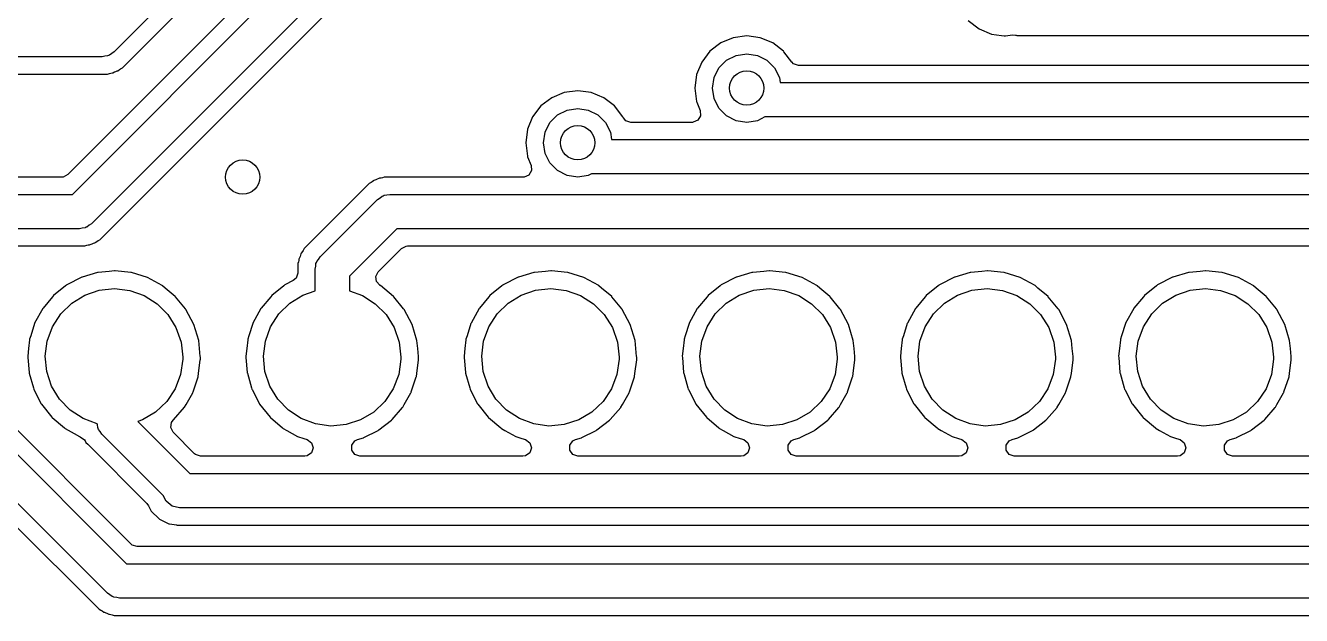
# Model space of a CAD drawing. Extents: x 0.4 to 11.3, y -7.9 to -0.4.
# Drawn here: x 4.589 to 5.174, y -4.709 to -4.438 of the extents above; entities that cross this region are included whole.
import ezdxf

# ---------------------------------------------------------------- set-up
doc = ezdxf.new("R2010")
doc.units = 0
doc.header["$MEASUREMENT"] = 0
doc.layers.add('BLACK', color=7, linetype='CONTINUOUS')

msp = doc.modelspace()

# ---------------------------------------------------------------- linework, layer by layer
at = {"layer": 'BLACK', "linetype": 'CONTINUOUS'}
for p, q in [((5.12052, -3.99497), (4.60878, -4.50671)), ((4.61091, -4.51575), (5.13166, -3.995)), ((5.14232, -4.00661), (4.61973, -4.5292)), ((5.07095, -4.00955), (4.63005, -4.45046)), ((4.63476, -4.45691), (5.0746, -4.01707)), ((4.62445, -4.53565), (5.14177, -4.01832)), ((5.02152, -4.43615), (5.02646, -4.43994)), ((4.91383, -4.44401), (4.90808, -4.4464)), ((4.92, -4.4432), (4.91383, -4.44401)), ((4.92617, -4.44401), (4.92, -4.4432)), ((4.93192, -4.4464), (4.92617, -4.44401)), ((5.02646, -4.43994), (5.03221, -4.44232)), ((5.03221, -4.44232), (5.0367, -4.44292)), ((5.0367, -4.44292), (5.03796, -4.44308)), ((5.03796, -4.44308), (5.03839, -4.44314)), ((5.03839, -4.44314), (5.03864, -4.4431)), ((5.03864, -4.4431), (5.04178, -4.44269)), ((5.04178, -4.44269), (5.04316, -4.44282)), ((5.04316, -4.44282), (5.04317, -4.44279)), ((5.04317, -4.44279), (5.04347, -4.44284)), ((5.04347, -4.44284), (5.04376, -4.44293)), ((5.04376, -4.44293), (6.14194, -4.44293)), ((4.63005, -4.45046), (4.62893, -4.45116)), ((4.90314, -4.45019), (4.89935, -4.45512)), ((4.90808, -4.4464), (4.90314, -4.45019)), ((4.93686, -4.45019), (4.93192, -4.4464)), ((4.93702, -4.45039), (4.93686, -4.45019)), ((4.94065, -4.45512), (4.93702, -4.45039)), ((4.62449, -4.45276), (4.2631, -4.45276)), ((4.62577, -4.45246), (4.62449, -4.45276)), ((4.62708, -4.45232), (4.62577, -4.45246)), ((4.62746, -4.45208), (4.62708, -4.45232)), ((4.6279, -4.45198), (4.62746, -4.45208)), ((4.62893, -4.45116), (4.6279, -4.45198)), ((4.89935, -4.45512), (4.89697, -4.46088)), ((4.90726, -4.45779), (4.91074, -4.45431)), ((4.91074, -4.45431), (4.91513, -4.45207)), ((4.91513, -4.45207), (4.92, -4.4513)), ((4.92, -4.4513), (4.92487, -4.45207)), ((4.92487, -4.45207), (4.92926, -4.45431)), ((4.92926, -4.45431), (4.93274, -4.45779)), ((4.9407, -4.45508), (4.94065, -4.45512)), ((4.94147, -4.45593), (4.9407, -4.45508)), ((4.94376, -4.45667), (4.94147, -4.45593)), ((4.26799, -4.46065), (4.62699, -4.46065)), ((4.62699, -4.46065), (4.62789, -4.46036)), ((4.62789, -4.46036), (4.62848, -4.46021)), ((4.62848, -4.46021), (4.62912, -4.46011)), ((4.62912, -4.46011), (4.62942, -4.46006)), ((4.62912, -4.46011), (4.62912, -4.46011)), ((4.62942, -4.46006), (4.63027, -4.45963)), ((4.63027, -4.45963), (4.63083, -4.4594)), ((4.63083, -4.4594), (4.63144, -4.4592)), ((4.63144, -4.4592), (4.63174, -4.45911)), ((4.63174, -4.45911), (4.6325, -4.45855)), ((4.6325, -4.45855), (4.63303, -4.45823)), ((4.63303, -4.45823), (4.63387, -4.4578)), ((4.63387, -4.4578), (4.63476, -4.45691)), ((4.63476, -4.45691), (4.63476, -4.45691)), ((4.89697, -4.46088), (4.89615, -4.46705)), ((4.90425, -4.46705), (4.90502, -4.46218)), ((4.90502, -4.46218), (4.90726, -4.45779)), ((4.93274, -4.45779), (4.93498, -4.46218)), ((4.93498, -4.46218), (4.93536, -4.46457)), ((6.14742, -4.45667), (4.94376, -4.45667)), ((4.89615, -4.46705), (4.89697, -4.47322)), ((4.90502, -4.47191), (4.90425, -4.46705)), ((4.93536, -4.46457), (6.15921, -4.46457)), ((4.8306, -4.47147), (4.82566, -4.47526)), ((4.83635, -4.46909), (4.8306, -4.47147)), ((4.84252, -4.46828), (4.83635, -4.46909)), ((4.84869, -4.46909), (4.84252, -4.46828)), ((4.85444, -4.47147), (4.84869, -4.46909)), ((4.85938, -4.47526), (4.85444, -4.47147)), ((4.89697, -4.47322), (4.89706, -4.47346)), ((4.89706, -4.47346), (4.89706, -4.47346)), ((4.89706, -4.47346), (4.89868, -4.47737)), ((4.90726, -4.4763), (4.90502, -4.47191)), ((4.82566, -4.47526), (4.82187, -4.4802)), ((4.82978, -4.48287), (4.83326, -4.47939)), ((4.83326, -4.47939), (4.83765, -4.47715)), ((4.83765, -4.47715), (4.84252, -4.47638)), ((4.84252, -4.47638), (4.84739, -4.47715)), ((4.84739, -4.47715), (4.85178, -4.47939)), ((4.85178, -4.47939), (4.85526, -4.48287)), ((4.86317, -4.4802), (4.85938, -4.47526)), ((4.89868, -4.47737), (4.89887, -4.47977)), ((4.91074, -4.47979), (4.90726, -4.4763)), ((4.82187, -4.4802), (4.81949, -4.48595)), ((4.82754, -4.48726), (4.82978, -4.48287)), ((4.85526, -4.48287), (4.8575, -4.48726)), ((4.86327, -4.48044), (4.86317, -4.4802)), ((4.8634, -4.48066), (4.86327, -4.48044)), ((4.86345, -4.48063), (4.8634, -4.48066)), ((4.86454, -4.48201), (4.86345, -4.48063)), ((4.86683, -4.48276), (4.86454, -4.48201)), ((4.89508, -4.48276), (4.86683, -4.48276)), ((4.89539, -4.48274), (4.89508, -4.48276)), ((4.89762, -4.48182), (4.89539, -4.48274)), ((4.89887, -4.47977), (4.89762, -4.48182)), ((4.91513, -4.48202), (4.91074, -4.47979)), ((4.92, -4.4828), (4.91513, -4.48202)), ((4.92487, -4.48202), (4.92, -4.4828)), ((4.92822, -4.48031), (4.92487, -4.48202)), ((6.15921, -4.48031), (4.92822, -4.48031)), ((4.81949, -4.48595), (4.81867, -4.49213)), ((4.82677, -4.49213), (4.82754, -4.48726)), ((4.8575, -4.48726), (4.85803, -4.49065)), ((4.85803, -4.49065), (6.13854, -4.49065)), ((4.81867, -4.49213), (4.81949, -4.4983)), ((4.82754, -4.49699), (4.82677, -4.49213)), ((4.82978, -4.50138), (4.82754, -4.49699)), ((4.81949, -4.4983), (4.81958, -4.49853)), ((4.81958, -4.49853), (4.81958, -4.49853)), ((4.81958, -4.49853), (4.82121, -4.50247)), ((4.82121, -4.50247), (4.8214, -4.50487)), ((4.83326, -4.50487), (4.82978, -4.50138)), ((4.60603, -4.50785), (4.49553, -4.50785)), ((4.60664, -4.50781), (4.60603, -4.50785)), ((4.60878, -4.50671), (4.60664, -4.50781)), ((4.7506, -4.50887), (4.75003, -4.5091)), ((4.75144, -4.50844), (4.7506, -4.50887)), ((4.75175, -4.50839), (4.75144, -4.50844)), ((4.75238, -4.50829), (4.75175, -4.50839)), ((4.75175, -4.50839), (4.75175, -4.50839)), ((4.75298, -4.50815), (4.75238, -4.50829)), ((4.75388, -4.50785), (4.75298, -4.50815)), ((4.81761, -4.50785), (4.75388, -4.50785)), ((4.81792, -4.50784), (4.81761, -4.50785)), ((4.82014, -4.50692), (4.81792, -4.50784)), ((4.8214, -4.50487), (4.82014, -4.50692)), ((4.83765, -4.5071), (4.83326, -4.50487)), ((4.84252, -4.50787), (4.83765, -4.5071)), ((4.84739, -4.5071), (4.84252, -4.50787)), ((4.84881, -4.50638), (4.84739, -4.5071)), ((4.8489, -4.5064), (4.84881, -4.50638)), ((6.13526, -4.5064), (4.8489, -4.5064)), ((4.74611, -4.5116), (4.71797, -4.53973)), ((4.74699, -4.51071), (4.74611, -4.51159)), ((4.74611, -4.51159), (4.74611, -4.5116)), ((4.74784, -4.51028), (4.74699, -4.51071)), ((4.74836, -4.50996), (4.74784, -4.51028)), ((4.74888, -4.50958), (4.74836, -4.50996)), ((4.74913, -4.5094), (4.74888, -4.50958)), ((4.75003, -4.5091), (4.74913, -4.5094)), ((4.49677, -4.51575), (4.61091, -4.51575)), ((4.72443, -4.54443), (4.75082, -4.51804)), ((4.75082, -4.51804), (4.75193, -4.51735)), ((4.75193, -4.51735), (4.75296, -4.51653)), ((4.75296, -4.51653), (4.7534, -4.51643)), ((4.7534, -4.51643), (4.75379, -4.51619)), ((4.75379, -4.51619), (4.7551, -4.51604)), ((4.7551, -4.51604), (4.75638, -4.51575)), ((4.75638, -4.51575), (6.11364, -4.51575)), ((4.61417, -4.5315), (4.50003, -4.5315)), ((4.61546, -4.5312), (4.61417, -4.5315)), ((4.61676, -4.53106), (4.61546, -4.5312)), ((4.61715, -4.53082), (4.61676, -4.53106)), ((4.61759, -4.53072), (4.61715, -4.53082)), ((4.61862, -4.5299), (4.61759, -4.53072)), ((4.61973, -4.5292), (4.61862, -4.5299)), ((4.75964, -4.5315), (4.73787, -4.55326)), ((6.11036, -4.5315), (4.75964, -4.5315)), ((4.61995, -4.53837), (4.62052, -4.53814)), ((4.62052, -4.53814), (4.62113, -4.53794)), ((4.62113, -4.53794), (4.62142, -4.53785)), ((4.62142, -4.53785), (4.62219, -4.53729)), ((4.62219, -4.53729), (4.62271, -4.53697)), ((4.62271, -4.53697), (4.62356, -4.53654)), ((4.62356, -4.53654), (4.62445, -4.53565)), ((4.62445, -4.53565), (4.62445, -4.53565)), ((4.50492, -4.53939), (4.61667, -4.53939)), ((4.61667, -4.53939), (4.61757, -4.5391)), ((4.61757, -4.5391), (4.61817, -4.53895)), ((4.61817, -4.53895), (4.6188, -4.53885)), ((4.6188, -4.53885), (4.61911, -4.5388)), ((4.6188, -4.53885), (4.6188, -4.53885)), ((4.61911, -4.5388), (4.61995, -4.53837)), ((4.71548, -4.54366), (4.71525, -4.54422)), ((4.71568, -4.54304), (4.71548, -4.54366)), ((4.71578, -4.54275), (4.71568, -4.54304)), ((4.71633, -4.54198), (4.71578, -4.54275)), ((4.71665, -4.54146), (4.71633, -4.54198)), ((4.71708, -4.54062), (4.71665, -4.54146)), ((4.71797, -4.53973), (4.71708, -4.54062)), ((4.71797, -4.53973), (4.71797, -4.53973)), ((4.75102, -4.55128), (4.76177, -4.54053)), ((4.76177, -4.54053), (4.76391, -4.53944)), ((4.76391, -4.53944), (4.76452, -4.53939)), ((4.76452, -4.53939), (5.37967, -4.53939)), ((4.71453, -4.5466), (4.71423, -4.5475)), ((4.71423, -4.5475), (4.71423, -4.55183)), ((4.71467, -4.546), (4.71453, -4.5466)), ((4.71477, -4.54537), (4.71467, -4.546)), ((4.71482, -4.54507), (4.71477, -4.54537)), ((4.71477, -4.54537), (4.71477, -4.54537)), ((4.71525, -4.54422), (4.71482, -4.54507)), ((4.72213, -4.54999), (4.72242, -4.5487)), ((4.72242, -4.5487), (4.72257, -4.5474)), ((4.72257, -4.5474), (4.72281, -4.54701)), ((4.72281, -4.54701), (4.72291, -4.54657)), ((4.72291, -4.54657), (4.72373, -4.54555)), ((4.72373, -4.54555), (4.72443, -4.54443)), ((4.61517, -4.5537), (4.60833, -4.55727)), ((4.61536, -4.55364), (4.61517, -4.5537)), ((4.6224, -4.55157), (4.61536, -4.55364)), ((4.61536, -4.55364), (4.61536, -4.55364)), ((4.62258, -4.55151), (4.6224, -4.55157)), ((4.6224, -4.55157), (4.6224, -4.55157)), ((4.62277, -4.5515), (4.62258, -4.55151)), ((4.62778, -4.55104), (4.62277, -4.5515)), ((4.62277, -4.5515), (4.62277, -4.5515)), ((4.63028, -4.55081), (4.62778, -4.55104)), ((4.63047, -4.55083), (4.63028, -4.55081)), ((4.63777, -4.5516), (4.63047, -4.55083)), ((4.63047, -4.55083), (4.63047, -4.55083)), ((4.63796, -4.55162), (4.63777, -4.5516)), ((4.63777, -4.5516), (4.63777, -4.5516)), ((4.64534, -4.55391), (4.63796, -4.55162)), ((4.65213, -4.55758), (4.64534, -4.55391)), ((4.71214, -4.55528), (4.70833, -4.55727)), ((4.71349, -4.55412), (4.71214, -4.55528)), ((4.71423, -4.55183), (4.71349, -4.55412)), ((4.72213, -4.56001), (4.72213, -4.54999)), ((4.73787, -4.55326), (4.73787, -4.55997)), ((4.74994, -4.55333), (4.75102, -4.55128)), ((4.75026, -4.55572), (4.74994, -4.55333)), ((4.75182, -4.55736), (4.75026, -4.55572)), ((4.81517, -4.5537), (4.80833, -4.55727)), ((4.81536, -4.55364), (4.81517, -4.5537)), ((4.8224, -4.55157), (4.81536, -4.55364)), ((4.81536, -4.55364), (4.81536, -4.55364)), ((4.82258, -4.55151), (4.8224, -4.55157)), ((4.8224, -4.55157), (4.8224, -4.55157)), ((4.82277, -4.5515), (4.82258, -4.55151)), ((4.82778, -4.55104), (4.82277, -4.5515)), ((4.82277, -4.5515), (4.82277, -4.5515)), ((4.83028, -4.55081), (4.82778, -4.55104)), ((4.83047, -4.55083), (4.83028, -4.55081)), ((4.83777, -4.5516), (4.83047, -4.55083)), ((4.83047, -4.55083), (4.83047, -4.55083)), ((4.83796, -4.55162), (4.83777, -4.5516)), ((4.83777, -4.5516), (4.83777, -4.5516)), ((4.84534, -4.55391), (4.83796, -4.55162)), ((4.85213, -4.55758), (4.84534, -4.55391)), ((4.91517, -4.5537), (4.90833, -4.55727)), ((4.91536, -4.55364), (4.91517, -4.5537)), ((4.9224, -4.55157), (4.91536, -4.55364)), ((4.91536, -4.55364), (4.91536, -4.55364)), ((4.92258, -4.55151), (4.9224, -4.55157)), ((4.9224, -4.55157), (4.9224, -4.55157)), ((4.92277, -4.5515), (4.92258, -4.55151)), ((4.92778, -4.55104), (4.92277, -4.5515)), ((4.92277, -4.5515), (4.92277, -4.5515)), ((4.93028, -4.55081), (4.92778, -4.55104)), ((4.93047, -4.55083), (4.93028, -4.55081)), ((4.93777, -4.5516), (4.93047, -4.55083)), ((4.93047, -4.55083), (4.93047, -4.55083)), ((4.93796, -4.55162), (4.93777, -4.5516)), ((4.93777, -4.5516), (4.93777, -4.5516)), ((4.94534, -4.55391), (4.93796, -4.55162)), ((4.95213, -4.55758), (4.94534, -4.55391)), ((5.01517, -4.5537), (5.00833, -4.55727)), ((5.01536, -4.55364), (5.01517, -4.5537)), ((5.0224, -4.55157), (5.01536, -4.55364)), ((5.01536, -4.55364), (5.01536, -4.55364)), ((5.02258, -4.55151), (5.0224, -4.55157)), ((5.0224, -4.55157), (5.0224, -4.55157)), ((5.02277, -4.5515), (5.02258, -4.55151)), ((5.02778, -4.55104), (5.02277, -4.5515)), ((5.02277, -4.5515), (5.02277, -4.5515)), ((5.03028, -4.55081), (5.02778, -4.55104)), ((5.03047, -4.55083), (5.03028, -4.55081)), ((5.03777, -4.5516), (5.03047, -4.55083)), ((5.03047, -4.55083), (5.03047, -4.55083)), ((5.03796, -4.55162), (5.03777, -4.5516)), ((5.03777, -4.5516), (5.03777, -4.5516)), ((5.04534, -4.55391), (5.03796, -4.55162)), ((5.05213, -4.55758), (5.04534, -4.55391)), ((5.11517, -4.5537), (5.10833, -4.55727)), ((5.11536, -4.55364), (5.11517, -4.5537)), ((5.1224, -4.55157), (5.11536, -4.55364)), ((5.11536, -4.55364), (5.11536, -4.55364)), ((5.12258, -4.55151), (5.1224, -4.55157)), ((5.1224, -4.55157), (5.1224, -4.55157)), ((5.12277, -4.5515), (5.12258, -4.55151)), ((5.12778, -4.55104), (5.12277, -4.5515)), ((5.12277, -4.5515), (5.12277, -4.5515)), ((5.13028, -4.55081), (5.12778, -4.55104)), ((5.13047, -4.55083), (5.13028, -4.55081)), ((5.13777, -4.5516), (5.13047, -4.55083)), ((5.13047, -4.55083), (5.13047, -4.55083)), ((5.13796, -4.55162), (5.13777, -4.5516)), ((5.13777, -4.5516), (5.13777, -4.5516)), ((5.14534, -4.55391), (5.13796, -4.55162)), ((5.15213, -4.55758), (5.14534, -4.55391)), ((4.60781, -4.55769), (4.60231, -4.56211)), ((4.60818, -4.55739), (4.60781, -4.55769)), ((4.60833, -4.55727), (4.60818, -4.55739)), ((4.60818, -4.55739), (4.60818, -4.55739)), ((4.61659, -4.5619), (4.62324, -4.55963)), ((4.62324, -4.55963), (4.63022, -4.5589)), ((4.63022, -4.5589), (4.63719, -4.55973)), ((4.63719, -4.55973), (4.64381, -4.56209)), ((4.65228, -4.5577), (4.65213, -4.55758)), ((4.65345, -4.55867), (4.65228, -4.5577)), ((4.65228, -4.5577), (4.65228, -4.5577)), ((4.65809, -4.5625), (4.65345, -4.55867)), ((4.70781, -4.55769), (4.70231, -4.56211)), ((4.70818, -4.55739), (4.70781, -4.55769)), ((4.70833, -4.55727), (4.70818, -4.55739)), ((4.70818, -4.55739), (4.70818, -4.55739)), ((4.71659, -4.5619), (4.72213, -4.56001)), ((4.73787, -4.55997), (4.74381, -4.56209)), ((4.75181, -4.55738), (4.75182, -4.55736)), ((4.7519, -4.55745), (4.75181, -4.55738)), ((4.75192, -4.55747), (4.7519, -4.55745)), ((4.75213, -4.55758), (4.75192, -4.55747)), ((4.75809, -4.5625), (4.75213, -4.55758)), ((4.80781, -4.55769), (4.80231, -4.56211)), ((4.80818, -4.55739), (4.80781, -4.55769)), ((4.80833, -4.55727), (4.80818, -4.55739)), ((4.80818, -4.55739), (4.80818, -4.55739)), ((4.81659, -4.5619), (4.82324, -4.55963)), ((4.82324, -4.55963), (4.83022, -4.5589)), ((4.83022, -4.5589), (4.83719, -4.55973)), ((4.83719, -4.55973), (4.84381, -4.56209)), ((4.85228, -4.5577), (4.85213, -4.55758)), ((4.85345, -4.55867), (4.85228, -4.5577)), ((4.85228, -4.5577), (4.85228, -4.5577)), ((4.85809, -4.5625), (4.85345, -4.55867)), ((4.90781, -4.55769), (4.90231, -4.56211)), ((4.90818, -4.55739), (4.90781, -4.55769)), ((4.90833, -4.55727), (4.90818, -4.55739)), ((4.90818, -4.55739), (4.90818, -4.55739)), ((4.91659, -4.5619), (4.92324, -4.55963)), ((4.92324, -4.55963), (4.93022, -4.5589)), ((4.93022, -4.5589), (4.93719, -4.55973)), ((4.93719, -4.55973), (4.94381, -4.56209)), ((4.95228, -4.5577), (4.95213, -4.55758)), ((4.95345, -4.55867), (4.95228, -4.5577)), ((4.95228, -4.5577), (4.95228, -4.5577)), ((4.95809, -4.5625), (4.95345, -4.55867)), ((5.00781, -4.55769), (5.00231, -4.56211)), ((5.00818, -4.55739), (5.00781, -4.55769)), ((5.00833, -4.55727), (5.00818, -4.55739)), ((5.00818, -4.55739), (5.00818, -4.55739)), ((5.01659, -4.5619), (5.02324, -4.55963)), ((5.02324, -4.55963), (5.03022, -4.5589)), ((5.03022, -4.5589), (5.03719, -4.55973)), ((5.03719, -4.55973), (5.04381, -4.56209)), ((5.05228, -4.5577), (5.05213, -4.55758)), ((5.05345, -4.55867), (5.05228, -4.5577)), ((5.05228, -4.5577), (5.05228, -4.5577)), ((5.05809, -4.5625), (5.05345, -4.55867)), ((5.10781, -4.55769), (5.10231, -4.56211)), ((5.10818, -4.55739), (5.10781, -4.55769)), ((5.10833, -4.55727), (5.10818, -4.55739)), ((5.10818, -4.55739), (5.10818, -4.55739)), ((5.11659, -4.5619), (5.12324, -4.55963)), ((5.12324, -4.55963), (5.13022, -4.5589)), ((5.13022, -4.5589), (5.13719, -4.55973)), ((5.13719, -4.55973), (5.14381, -4.56209)), ((5.15228, -4.5577), (5.15213, -4.55758)), ((5.15345, -4.55867), (5.15228, -4.5577)), ((5.15228, -4.5577), (5.15228, -4.5577)), ((5.15809, -4.5625), (5.15345, -4.55867)), ((4.60184, -4.56267), (4.59746, -4.56789)), ((4.60231, -4.56211), (4.60184, -4.56267)), ((4.60559, -4.57049), (4.61061, -4.56557)), ((4.61061, -4.56557), (4.61659, -4.5619)), ((4.64381, -4.56209), (4.64974, -4.56585)), ((4.64974, -4.56585), (4.65468, -4.57083)), ((4.65821, -4.56265), (4.65809, -4.5625)), ((4.66274, -4.56821), (4.65821, -4.56265)), ((4.65821, -4.56265), (4.65821, -4.56265)), ((4.70184, -4.56267), (4.69746, -4.56789)), ((4.70231, -4.56211), (4.70184, -4.56267)), ((4.70559, -4.57049), (4.71061, -4.56557)), ((4.71061, -4.56557), (4.71659, -4.5619)), ((4.74381, -4.56209), (4.74974, -4.56585)), ((4.74974, -4.56585), (4.75468, -4.57083)), ((4.75821, -4.56265), (4.75809, -4.5625)), ((4.76274, -4.56821), (4.75821, -4.56265)), ((4.75821, -4.56265), (4.75821, -4.56265)), ((4.80184, -4.56267), (4.79746, -4.56789)), ((4.80231, -4.56211), (4.80184, -4.56267)), ((4.80559, -4.57049), (4.81061, -4.56557)), ((4.81061, -4.56557), (4.81659, -4.5619)), ((4.84381, -4.56209), (4.84974, -4.56585)), ((4.84974, -4.56585), (4.85468, -4.57083)), ((4.85821, -4.56265), (4.85809, -4.5625)), ((4.86274, -4.56821), (4.85821, -4.56265)), ((4.85821, -4.56265), (4.85821, -4.56265)), ((4.90184, -4.56267), (4.89746, -4.56789)), ((4.90231, -4.56211), (4.90184, -4.56267)), ((4.90559, -4.57049), (4.91061, -4.56557)), ((4.91061, -4.56557), (4.91659, -4.5619)), ((4.94381, -4.56209), (4.94974, -4.56585)), ((4.94974, -4.56585), (4.95468, -4.57083)), ((4.95821, -4.56265), (4.95809, -4.5625)), ((4.96274, -4.56821), (4.95821, -4.56265)), ((4.95821, -4.56265), (4.95821, -4.56265)), ((5.00184, -4.56267), (4.99746, -4.56789)), ((5.00231, -4.56211), (5.00184, -4.56267)), ((5.00559, -4.57049), (5.01061, -4.56557)), ((5.01061, -4.56557), (5.01659, -4.5619)), ((5.04381, -4.56209), (5.04974, -4.56585)), ((5.04974, -4.56585), (5.05468, -4.57083)), ((5.05821, -4.56265), (5.05809, -4.5625)), ((5.06274, -4.56821), (5.05821, -4.56265)), ((5.05821, -4.56265), (5.05821, -4.56265)), ((5.10184, -4.56267), (5.09746, -4.56789)), ((5.10231, -4.56211), (5.10184, -4.56267)), ((5.10559, -4.57049), (5.11061, -4.56557)), ((5.11061, -4.56557), (5.11659, -4.5619)), ((5.14381, -4.56209), (5.14974, -4.56585)), ((5.14974, -4.56585), (5.15468, -4.57083)), ((5.15821, -4.56265), (5.15809, -4.5625)), ((5.16274, -4.56821), (5.15821, -4.56265)), ((5.15821, -4.56265), (5.15821, -4.56265)), ((4.59734, -4.56803), (4.59362, -4.5748)), ((4.59746, -4.56789), (4.59734, -4.56803)), ((4.59746, -4.56789), (4.59746, -4.56789)), ((4.60179, -4.57639), (4.60559, -4.57049)), ((4.65468, -4.57083), (4.6584, -4.57678)), ((4.66297, -4.56849), (4.66274, -4.56821)), ((4.66659, -4.57531), (4.66297, -4.56849)), ((4.69734, -4.56803), (4.69362, -4.5748)), ((4.69746, -4.56789), (4.69734, -4.56803)), ((4.69746, -4.56789), (4.69746, -4.56789)), ((4.70179, -4.57639), (4.70559, -4.57049)), ((4.75468, -4.57083), (4.7584, -4.57678)), ((4.76297, -4.56849), (4.76274, -4.56821)), ((4.76659, -4.57531), (4.76297, -4.56849)), ((4.79734, -4.56803), (4.79362, -4.5748)), ((4.79746, -4.56789), (4.79734, -4.56803)), ((4.79746, -4.56789), (4.79746, -4.56789)), ((4.80179, -4.57639), (4.80559, -4.57049)), ((4.85468, -4.57083), (4.8584, -4.57678)), ((4.86297, -4.56849), (4.86274, -4.56821)), ((4.86659, -4.57531), (4.86297, -4.56849)), ((4.89734, -4.56803), (4.89362, -4.5748)), ((4.89746, -4.56789), (4.89734, -4.56803)), ((4.89746, -4.56789), (4.89746, -4.56789)), ((4.90179, -4.57639), (4.90559, -4.57049)), ((4.95468, -4.57083), (4.9584, -4.57678)), ((4.96297, -4.56849), (4.96274, -4.56821)), ((4.96659, -4.57531), (4.96297, -4.56849)), ((4.99734, -4.56803), (4.99362, -4.5748)), ((4.99746, -4.56789), (4.99734, -4.56803)), ((4.99746, -4.56789), (4.99746, -4.56789)), ((5.00179, -4.57639), (5.00559, -4.57049)), ((5.05468, -4.57083), (5.0584, -4.57678)), ((5.06297, -4.56849), (5.06274, -4.56821)), ((5.06659, -4.57531), (5.06297, -4.56849)), ((5.09734, -4.56803), (5.09362, -4.5748)), ((5.09746, -4.56789), (5.09734, -4.56803)), ((5.09746, -4.56789), (5.09746, -4.56789)), ((5.10179, -4.57639), (5.10559, -4.57049)), ((5.15468, -4.57083), (5.1584, -4.57678)), ((5.16297, -4.56849), (5.16274, -4.56821)), ((5.16659, -4.57531), (5.16297, -4.56849)), ((4.59356, -4.57498), (4.59181, -4.58051)), ((4.59362, -4.5748), (4.59356, -4.57498)), ((4.59356, -4.57498), (4.59356, -4.57498)), ((4.59939, -4.58299), (4.60179, -4.57639)), ((4.6584, -4.57678), (4.66071, -4.58342)), ((4.66883, -4.58271), (4.66659, -4.57531)), ((4.69356, -4.57498), (4.69181, -4.58051)), ((4.69362, -4.5748), (4.69356, -4.57498)), ((4.69356, -4.57498), (4.69356, -4.57498)), ((4.69939, -4.58299), (4.70179, -4.57639)), ((4.7584, -4.57678), (4.76071, -4.58342)), ((4.76883, -4.58271), (4.76659, -4.57531)), ((4.79356, -4.57498), (4.79181, -4.58051)), ((4.79362, -4.5748), (4.79356, -4.57498)), ((4.79356, -4.57498), (4.79356, -4.57498)), ((4.79939, -4.58299), (4.80179, -4.57639)), ((4.8584, -4.57678), (4.86071, -4.58342)), ((4.86883, -4.58271), (4.86659, -4.57531)), ((4.89356, -4.57498), (4.89181, -4.58051)), ((4.89362, -4.5748), (4.89356, -4.57498)), ((4.89356, -4.57498), (4.89356, -4.57498)), ((4.89939, -4.58299), (4.90179, -4.57639)), ((4.9584, -4.57678), (4.96071, -4.58342)), ((4.96883, -4.58271), (4.96659, -4.57531)), ((4.99356, -4.57498), (4.99181, -4.58051)), ((4.99362, -4.5748), (4.99356, -4.57498)), ((4.99356, -4.57498), (4.99356, -4.57498)), ((4.99939, -4.58299), (5.00179, -4.57639)), ((5.0584, -4.57678), (5.06071, -4.58342)), ((5.06883, -4.58271), (5.06659, -4.57531)), ((5.09356, -4.57498), (5.09181, -4.58051)), ((5.09362, -4.5748), (5.09356, -4.57498)), ((5.09356, -4.57498), (5.09356, -4.57498)), ((5.09939, -4.58299), (5.10179, -4.57639)), ((5.1584, -4.57678), (5.16071, -4.58342)), ((5.16883, -4.58271), (5.16659, -4.57531)), ((4.59126, -4.58235), (4.59081, -4.58636)), ((4.59128, -4.58216), (4.59126, -4.58235)), ((4.59126, -4.58235), (4.59126, -4.58235)), ((4.59181, -4.58051), (4.59128, -4.58216)), ((4.59851, -4.58995), (4.59939, -4.58299)), ((4.66071, -4.58342), (4.6615, -4.59039)), ((4.66918, -4.58634), (4.66883, -4.58271)), ((4.69126, -4.58235), (4.69081, -4.58636)), ((4.69128, -4.58216), (4.69126, -4.58235)), ((4.69126, -4.58235), (4.69126, -4.58235)), ((4.69181, -4.58051), (4.69128, -4.58216)), ((4.69851, -4.58995), (4.69939, -4.58299)), ((4.76071, -4.58342), (4.7615, -4.59039)), ((4.76918, -4.58634), (4.76883, -4.58271)), ((4.79126, -4.58235), (4.79081, -4.58636)), ((4.79128, -4.58216), (4.79126, -4.58235)), ((4.79126, -4.58235), (4.79126, -4.58235)), ((4.79181, -4.58051), (4.79128, -4.58216)), ((4.79851, -4.58995), (4.79939, -4.58299)), ((4.86071, -4.58342), (4.8615, -4.59039)), ((4.86918, -4.58634), (4.86883, -4.58271)), ((4.89126, -4.58235), (4.89081, -4.58636)), ((4.89128, -4.58216), (4.89126, -4.58235)), ((4.89126, -4.58235), (4.89126, -4.58235)), ((4.89181, -4.58051), (4.89128, -4.58216)), ((4.89851, -4.58995), (4.89939, -4.58299)), ((4.96071, -4.58342), (4.9615, -4.59039)), ((4.96918, -4.58634), (4.96883, -4.58271)), ((4.99126, -4.58235), (4.99081, -4.58636)), ((4.99128, -4.58216), (4.99126, -4.58235)), ((4.99126, -4.58235), (4.99126, -4.58235)), ((4.99181, -4.58051), (4.99128, -4.58216)), ((4.99851, -4.58995), (4.99939, -4.58299)), ((5.06071, -4.58342), (5.0615, -4.59039)), ((5.06918, -4.58634), (5.06883, -4.58271)), ((5.09126, -4.58235), (5.09081, -4.58636)), ((5.09128, -4.58216), (5.09126, -4.58235)), ((5.09126, -4.58235), (5.09126, -4.58235)), ((5.09181, -4.58051), (5.09128, -4.58216)), ((5.09851, -4.58995), (5.09939, -4.58299)), ((5.16071, -4.58342), (5.1615, -4.59039)), ((5.16918, -4.58634), (5.16883, -4.58271)), ((4.59081, -4.58636), (4.59042, -4.58984)), ((4.59042, -4.58984), (4.59048, -4.59051)), ((4.59048, -4.59051), (4.59105, -4.59735)), ((4.59919, -4.59694), (4.59851, -4.58995)), ((4.6615, -4.59039), (4.66148, -4.59127)), ((4.66954, -4.59003), (4.66918, -4.58634)), ((4.66958, -4.59039), (4.66954, -4.59003)), ((4.66956, -4.5915), (4.66958, -4.59039)), ((4.69081, -4.58636), (4.69042, -4.58984)), ((4.69042, -4.58984), (4.69048, -4.59051)), ((4.69048, -4.59051), (4.69105, -4.59735)), ((4.69919, -4.59694), (4.69851, -4.58995)), ((4.7615, -4.59039), (4.76148, -4.59127)), ((4.76954, -4.59003), (4.76918, -4.58634)), ((4.76958, -4.59039), (4.76954, -4.59003)), ((4.76956, -4.5915), (4.76958, -4.59039)), ((4.79081, -4.58636), (4.79042, -4.58984)), ((4.79042, -4.58984), (4.79048, -4.59051)), ((4.79048, -4.59051), (4.79105, -4.59735)), ((4.79919, -4.59694), (4.79851, -4.58995)), ((4.8615, -4.59039), (4.86148, -4.59127)), ((4.86954, -4.59003), (4.86918, -4.58634)), ((4.86958, -4.59039), (4.86954, -4.59003)), ((4.86956, -4.5915), (4.86958, -4.59039)), ((4.89081, -4.58636), (4.89042, -4.58984)), ((4.89042, -4.58984), (4.89048, -4.59051)), ((4.89048, -4.59051), (4.89105, -4.59735)), ((4.89919, -4.59694), (4.89851, -4.58995)), ((4.9615, -4.59039), (4.96148, -4.59127)), ((4.96954, -4.59003), (4.96918, -4.58634)), ((4.96958, -4.59039), (4.96954, -4.59003)), ((4.96956, -4.5915), (4.96958, -4.59039)), ((4.99081, -4.58636), (4.99042, -4.58984)), ((4.99042, -4.58984), (4.99048, -4.59051)), ((4.99048, -4.59051), (4.99105, -4.59735)), ((4.99919, -4.59694), (4.99851, -4.58995)), ((5.0615, -4.59039), (5.06148, -4.59127)), ((5.06954, -4.59003), (5.06918, -4.58634)), ((5.06958, -4.59039), (5.06954, -4.59003)), ((5.06956, -4.5915), (5.06958, -4.59039)), ((5.09081, -4.58636), (5.09042, -4.58984)), ((5.09042, -4.58984), (5.09048, -4.59051)), ((5.09048, -4.59051), (5.09105, -4.59735)), ((5.09919, -4.59694), (5.09851, -4.58995)), ((5.1615, -4.59039), (5.16148, -4.59127)), ((5.16954, -4.59003), (5.16918, -4.58634)), ((5.16958, -4.59039), (5.16954, -4.59003)), ((5.16956, -4.5915), (5.16958, -4.59039)), ((4.66148, -4.59127), (4.66051, -4.59823)), ((4.66877, -4.59776), (4.66955, -4.59161)), ((4.66955, -4.59161), (4.66956, -4.5915)), ((4.76148, -4.59127), (4.76051, -4.59823)), ((4.76877, -4.59776), (4.76955, -4.59161)), ((4.76955, -4.59161), (4.76956, -4.5915)), ((4.86148, -4.59127), (4.86051, -4.59823)), ((4.86877, -4.59776), (4.86955, -4.59161)), ((4.86955, -4.59161), (4.86956, -4.5915)), ((4.96148, -4.59127), (4.96051, -4.59823)), ((4.96877, -4.59776), (4.96955, -4.59161)), ((4.96955, -4.59161), (4.96956, -4.5915)), ((5.06148, -4.59127), (5.06051, -4.59823)), ((5.06877, -4.59776), (5.06955, -4.59161)), ((5.06955, -4.59161), (5.06956, -4.5915)), ((5.16148, -4.59127), (5.16051, -4.59823)), ((5.16877, -4.59776), (5.16955, -4.59161)), ((5.16955, -4.59161), (5.16956, -4.5915)), ((4.59105, -4.59735), (4.59107, -4.59754)), ((4.59107, -4.59754), (4.59112, -4.59772)), ((4.59112, -4.59772), (4.59112, -4.59772)), ((4.59112, -4.59772), (4.59303, -4.60437)), ((4.60141, -4.6036), (4.59919, -4.59694)), ((4.66051, -4.59823), (4.65801, -4.60479)), ((4.66622, -4.6063), (4.66854, -4.59934)), ((4.66854, -4.59934), (4.6686, -4.59916)), ((4.66854, -4.59934), (4.66854, -4.59934)), ((4.6686, -4.59916), (4.66877, -4.59776)), ((4.69105, -4.59735), (4.69107, -4.59754)), ((4.69107, -4.59754), (4.69112, -4.59772)), ((4.69112, -4.59772), (4.69112, -4.59772)), ((4.69112, -4.59772), (4.69303, -4.60437)), ((4.70141, -4.6036), (4.69919, -4.59694)), ((4.76051, -4.59823), (4.75801, -4.60479)), ((4.76622, -4.6063), (4.76854, -4.59934)), ((4.76854, -4.59934), (4.7686, -4.59916)), ((4.76854, -4.59934), (4.76854, -4.59934)), ((4.7686, -4.59916), (4.76877, -4.59776)), ((4.79105, -4.59735), (4.79107, -4.59754)), ((4.79107, -4.59754), (4.79112, -4.59772)), ((4.79112, -4.59772), (4.79112, -4.59772)), ((4.79112, -4.59772), (4.79303, -4.60437)), ((4.80141, -4.6036), (4.79919, -4.59694)), ((4.86051, -4.59823), (4.85801, -4.60479)), ((4.86622, -4.6063), (4.86854, -4.59934)), ((4.86854, -4.59934), (4.8686, -4.59916)), ((4.86854, -4.59934), (4.86854, -4.59934)), ((4.8686, -4.59916), (4.86877, -4.59776)), ((4.89105, -4.59735), (4.89107, -4.59754)), ((4.89107, -4.59754), (4.89112, -4.59772)), ((4.89112, -4.59772), (4.89112, -4.59772)), ((4.89112, -4.59772), (4.89303, -4.60437)), ((4.90141, -4.6036), (4.89919, -4.59694)), ((4.96051, -4.59823), (4.95801, -4.60479)), ((4.96622, -4.6063), (4.96854, -4.59934)), ((4.96854, -4.59934), (4.9686, -4.59916)), ((4.96854, -4.59934), (4.96854, -4.59934)), ((4.9686, -4.59916), (4.96877, -4.59776)), ((4.99105, -4.59735), (4.99107, -4.59754)), ((4.99107, -4.59754), (4.99112, -4.59772)), ((4.99112, -4.59772), (4.99112, -4.59772)), ((4.99112, -4.59772), (4.99303, -4.60437)), ((5.00141, -4.6036), (4.99919, -4.59694)), ((5.06051, -4.59823), (5.05801, -4.60479)), ((5.06622, -4.6063), (5.06854, -4.59934)), ((5.06854, -4.59934), (5.0686, -4.59916)), ((5.06854, -4.59934), (5.06854, -4.59934)), ((5.0686, -4.59916), (5.06877, -4.59776)), ((5.09105, -4.59735), (5.09107, -4.59754)), ((5.09107, -4.59754), (5.09112, -4.59772)), ((5.09112, -4.59772), (5.09112, -4.59772)), ((5.09112, -4.59772), (5.09303, -4.60437)), ((5.10141, -4.6036), (5.09919, -4.59694)), ((5.16051, -4.59823), (5.15801, -4.60479)), ((5.16622, -4.6063), (5.16854, -4.59934)), ((5.16854, -4.59934), (5.1686, -4.59916)), ((5.16854, -4.59934), (5.16854, -4.59934)), ((5.1686, -4.59916), (5.16877, -4.59776)), ((4.55702, -4.60628), (4.63578, -4.68504)), ((4.63791, -4.676), (4.56842, -4.60651)), ((4.59303, -4.60437), (4.5932, -4.60496)), ((4.5932, -4.60496), (4.59329, -4.60513)), ((4.59329, -4.60513), (4.59664, -4.61167)), ((4.60505, -4.60961), (4.60141, -4.6036)), ((4.65801, -4.60479), (4.65413, -4.61064)), ((4.66302, -4.61201), (4.66606, -4.60666)), ((4.66606, -4.60666), (4.66616, -4.60649)), ((4.66606, -4.60666), (4.66606, -4.60666)), ((4.66616, -4.60649), (4.66622, -4.6063)), ((4.69303, -4.60437), (4.6932, -4.60496)), ((4.6932, -4.60496), (4.69329, -4.60513)), ((4.69329, -4.60513), (4.69664, -4.61167)), ((4.70505, -4.60961), (4.70141, -4.6036)), ((4.75801, -4.60479), (4.75413, -4.61064)), ((4.76302, -4.61201), (4.76606, -4.60666)), ((4.76606, -4.60666), (4.76616, -4.60649)), ((4.76606, -4.60666), (4.76606, -4.60666)), ((4.76616, -4.60649), (4.76622, -4.6063)), ((4.79303, -4.60437), (4.7932, -4.60496)), ((4.7932, -4.60496), (4.79329, -4.60513)), ((4.79329, -4.60513), (4.79664, -4.61167)), ((4.80505, -4.60961), (4.80141, -4.6036)), ((4.85801, -4.60479), (4.85413, -4.61064)), ((4.86302, -4.61201), (4.86606, -4.60666)), ((4.86606, -4.60666), (4.86616, -4.60649)), ((4.86606, -4.60666), (4.86606, -4.60666)), ((4.86616, -4.60649), (4.86622, -4.6063)), ((4.89303, -4.60437), (4.8932, -4.60496)), ((4.8932, -4.60496), (4.89329, -4.60513)), ((4.89329, -4.60513), (4.89664, -4.61167)), ((4.90505, -4.60961), (4.90141, -4.6036)), ((4.95801, -4.60479), (4.95413, -4.61064)), ((4.96302, -4.61201), (4.96606, -4.60666)), ((4.96606, -4.60666), (4.96616, -4.60649)), ((4.96606, -4.60666), (4.96606, -4.60666)), ((4.96616, -4.60649), (4.96622, -4.6063)), ((4.99303, -4.60437), (4.9932, -4.60496)), ((4.9932, -4.60496), (4.99329, -4.60513)), ((4.99329, -4.60513), (4.99664, -4.61167)), ((5.00505, -4.60961), (5.00141, -4.6036)), ((5.05801, -4.60479), (5.05413, -4.61064)), ((5.06302, -4.61201), (5.06606, -4.60666)), ((5.06606, -4.60666), (5.06616, -4.60649)), ((5.06606, -4.60666), (5.06606, -4.60666)), ((5.06616, -4.60649), (5.06622, -4.6063)), ((5.09303, -4.60437), (5.0932, -4.60496)), ((5.0932, -4.60496), (5.09329, -4.60513)), ((5.09329, -4.60513), (5.09664, -4.61167)), ((5.10505, -4.60961), (5.10141, -4.6036)), ((5.15801, -4.60479), (5.15413, -4.61064)), ((5.16302, -4.61201), (5.16606, -4.60666)), ((5.16606, -4.60666), (5.16616, -4.60649)), ((5.16606, -4.60666), (5.16606, -4.60666)), ((5.16616, -4.60649), (5.16622, -4.6063)), ((4.59664, -4.61167), (4.59664, -4.61167)), ((4.59664, -4.61167), (4.59673, -4.61183)), ((4.59673, -4.61183), (4.60153, -4.61789)), ((4.60992, -4.61466), (4.60505, -4.60961)), ((4.65413, -4.61064), (4.64904, -4.61548)), ((4.6573, -4.61906), (4.66234, -4.61321)), ((4.66234, -4.61321), (4.66302, -4.61201)), ((4.69664, -4.61167), (4.69664, -4.61167)), ((4.69664, -4.61167), (4.69673, -4.61183)), ((4.69673, -4.61183), (4.70153, -4.61789)), ((4.70992, -4.61466), (4.70505, -4.60961)), ((4.75413, -4.61064), (4.74904, -4.61548)), ((4.75743, -4.6189), (4.76222, -4.61335)), ((4.76222, -4.61335), (4.76234, -4.61321)), ((4.76222, -4.61335), (4.76222, -4.61335)), ((4.76234, -4.61321), (4.76302, -4.61201)), ((4.79664, -4.61167), (4.79664, -4.61167)), ((4.79664, -4.61167), (4.79673, -4.61183)), ((4.79673, -4.61183), (4.80153, -4.61789)), ((4.80992, -4.61466), (4.80505, -4.60961)), ((4.85413, -4.61064), (4.84904, -4.61548)), ((4.85743, -4.6189), (4.86222, -4.61335)), ((4.86222, -4.61335), (4.86234, -4.61321)), ((4.86222, -4.61335), (4.86222, -4.61335)), ((4.86234, -4.61321), (4.86302, -4.61201)), ((4.89664, -4.61167), (4.89664, -4.61167)), ((4.89664, -4.61167), (4.89673, -4.61183)), ((4.89673, -4.61183), (4.90153, -4.61789)), ((4.90992, -4.61466), (4.90505, -4.60961)), ((4.95413, -4.61064), (4.94904, -4.61548)), ((4.95743, -4.6189), (4.96222, -4.61335)), ((4.96222, -4.61335), (4.96234, -4.61321)), ((4.96222, -4.61335), (4.96222, -4.61335)), ((4.96234, -4.61321), (4.96302, -4.61201)), ((4.99664, -4.61167), (4.99664, -4.61167)), ((4.99664, -4.61167), (4.99673, -4.61183)), ((4.99673, -4.61183), (5.00153, -4.61789)), ((5.00992, -4.61466), (5.00505, -4.60961)), ((5.05413, -4.61064), (5.04904, -4.61548)), ((5.05743, -4.6189), (5.06222, -4.61335)), ((5.06222, -4.61335), (5.06234, -4.61321)), ((5.06222, -4.61335), (5.06222, -4.61335)), ((5.06234, -4.61321), (5.06302, -4.61201)), ((5.09664, -4.61167), (5.09664, -4.61167)), ((5.09664, -4.61167), (5.09673, -4.61183)), ((5.09673, -4.61183), (5.10153, -4.61789)), ((5.10992, -4.61466), (5.10505, -4.60961)), ((5.15413, -4.61064), (5.14904, -4.61548)), ((5.15743, -4.6189), (5.16222, -4.61335)), ((5.16222, -4.61335), (5.16234, -4.61321)), ((5.16222, -4.61335), (5.16222, -4.61335)), ((5.16234, -4.61321), (5.16302, -4.61201)), ((4.62695, -4.69848), (4.54585, -4.61738)), ((4.60153, -4.61789), (4.60167, -4.61801)), ((4.60167, -4.61801), (4.60167, -4.61801)), ((4.60167, -4.61801), (4.60727, -4.62277)), ((4.6158, -4.61851), (4.60992, -4.61466)), ((4.62234, -4.62094), (4.6158, -4.61851)), ((4.64301, -4.61908), (4.6409, -4.61976)), ((4.6409, -4.61976), (4.66474, -4.6436)), ((4.64904, -4.61548), (4.64301, -4.61908)), ((4.65635, -4.62024), (4.65713, -4.61919)), ((4.65713, -4.61919), (4.65715, -4.61917)), ((4.65715, -4.61917), (4.6573, -4.61906)), ((4.70153, -4.61789), (4.70167, -4.61801)), ((4.70167, -4.61801), (4.70167, -4.61801)), ((4.70167, -4.61801), (4.70727, -4.62277)), ((4.7158, -4.61851), (4.70992, -4.61466)), ((4.72238, -4.62095), (4.7158, -4.61851)), ((4.74301, -4.61908), (4.73633, -4.62125)), ((4.74904, -4.61548), (4.74301, -4.61908)), ((4.75136, -4.6237), (4.75715, -4.61917)), ((4.75715, -4.61917), (4.7573, -4.61906)), ((4.75715, -4.61917), (4.75715, -4.61917)), ((4.7573, -4.61906), (4.75743, -4.6189)), ((4.80153, -4.61789), (4.80167, -4.61801)), ((4.80167, -4.61801), (4.80167, -4.61801)), ((4.80167, -4.61801), (4.80727, -4.62277)), ((4.8158, -4.61851), (4.80992, -4.61466)), ((4.82238, -4.62095), (4.8158, -4.61851)), ((4.84301, -4.61908), (4.83633, -4.62125)), ((4.84904, -4.61548), (4.84301, -4.61908)), ((4.85136, -4.6237), (4.85715, -4.61917)), ((4.85715, -4.61917), (4.8573, -4.61906)), ((4.85715, -4.61917), (4.85715, -4.61917)), ((4.8573, -4.61906), (4.85743, -4.6189)), ((4.90153, -4.61789), (4.90167, -4.61801)), ((4.90167, -4.61801), (4.90167, -4.61801)), ((4.90167, -4.61801), (4.90727, -4.62277)), ((4.9158, -4.61851), (4.90992, -4.61466)), ((4.92238, -4.62095), (4.9158, -4.61851)), ((4.94301, -4.61908), (4.93633, -4.62125)), ((4.94904, -4.61548), (4.94301, -4.61908)), ((4.95136, -4.6237), (4.95715, -4.61917)), ((4.95715, -4.61917), (4.9573, -4.61906)), ((4.95715, -4.61917), (4.95715, -4.61917)), ((4.9573, -4.61906), (4.95743, -4.6189)), ((5.00153, -4.61789), (5.00167, -4.61801)), ((5.00167, -4.61801), (5.00167, -4.61801)), ((5.00167, -4.61801), (5.00727, -4.62277)), ((5.0158, -4.61851), (5.00992, -4.61466)), ((5.02238, -4.62095), (5.0158, -4.61851)), ((5.04301, -4.61908), (5.03633, -4.62125)), ((5.04904, -4.61548), (5.04301, -4.61908)), ((5.05136, -4.6237), (5.05715, -4.61917)), ((5.05715, -4.61917), (5.0573, -4.61906)), ((5.05715, -4.61917), (5.05715, -4.61917)), ((5.0573, -4.61906), (5.05743, -4.6189)), ((5.10153, -4.61789), (5.10167, -4.61801)), ((5.10167, -4.61801), (5.10167, -4.61801)), ((5.10167, -4.61801), (5.10727, -4.62277)), ((5.1158, -4.61851), (5.10992, -4.61466)), ((5.12238, -4.62095), (5.1158, -4.61851)), ((5.14301, -4.61908), (5.13633, -4.62125)), ((5.14904, -4.61548), (5.14301, -4.61908)), ((5.15136, -4.6237), (5.15715, -4.61917)), ((5.15715, -4.61917), (5.1573, -4.61906)), ((5.15715, -4.61917), (5.15715, -4.61917)), ((5.1573, -4.61906), (5.15743, -4.6189)), ((4.60727, -4.62277), (4.60727, -4.62277)), ((4.60727, -4.62277), (4.60741, -4.6229)), ((4.60741, -4.6229), (4.60758, -4.62299)), ((4.60758, -4.62299), (4.60758, -4.62299)), ((4.60758, -4.62299), (4.61169, -4.62529)), ((4.61169, -4.62529), (4.61415, -4.62666)), ((4.62242, -4.62128), (4.62234, -4.62094)), ((4.62256, -4.62259), (4.62242, -4.62128)), ((4.6228, -4.62297), (4.62256, -4.62259)), ((4.6229, -4.62341), (4.6228, -4.62297)), ((4.62372, -4.62444), (4.6229, -4.62341)), ((4.62442, -4.62556), (4.62372, -4.62444)), ((4.65254, -4.65368), (4.62442, -4.62556)), ((4.65597, -4.62262), (4.65635, -4.62024)), ((4.65706, -4.62477), (4.65597, -4.62262)), ((4.66687, -4.63457), (4.65706, -4.62477)), ((4.70727, -4.62277), (4.70727, -4.62277)), ((4.70727, -4.62277), (4.70741, -4.6229)), ((4.70741, -4.6229), (4.70758, -4.62299)), ((4.70758, -4.62299), (4.70758, -4.62299)), ((4.70758, -4.62299), (4.70918, -4.62388)), ((4.70918, -4.62388), (4.71415, -4.62666)), ((4.72934, -4.62188), (4.72238, -4.62095)), ((4.73633, -4.62125), (4.72934, -4.62188)), ((4.74448, -4.62721), (4.75104, -4.6239)), ((4.75104, -4.6239), (4.75121, -4.62381)), ((4.75104, -4.6239), (4.75104, -4.6239)), ((4.75121, -4.62381), (4.75136, -4.6237)), ((4.80727, -4.62277), (4.80727, -4.62277)), ((4.80727, -4.62277), (4.80741, -4.6229)), ((4.80741, -4.6229), (4.80758, -4.62299)), ((4.80758, -4.62299), (4.80758, -4.62299)), ((4.80758, -4.62299), (4.80918, -4.62388)), ((4.80918, -4.62388), (4.81415, -4.62666)), ((4.82934, -4.62188), (4.82238, -4.62095)), ((4.83633, -4.62125), (4.82934, -4.62188)), ((4.84448, -4.62721), (4.85104, -4.6239)), ((4.85104, -4.6239), (4.85121, -4.62381)), ((4.85104, -4.6239), (4.85104, -4.6239)), ((4.85121, -4.62381), (4.85136, -4.6237)), ((4.90727, -4.62277), (4.90727, -4.62277)), ((4.90727, -4.62277), (4.90741, -4.6229)), ((4.90741, -4.6229), (4.90758, -4.62299)), ((4.90758, -4.62299), (4.90758, -4.62299)), ((4.90758, -4.62299), (4.90918, -4.62388)), ((4.90918, -4.62388), (4.91415, -4.62666)), ((4.92934, -4.62188), (4.92238, -4.62095)), ((4.93633, -4.62125), (4.92934, -4.62188)), ((4.94448, -4.62721), (4.95104, -4.6239)), ((4.95104, -4.6239), (4.95121, -4.62381)), ((4.95104, -4.6239), (4.95104, -4.6239)), ((4.95121, -4.62381), (4.95136, -4.6237)), ((5.00727, -4.62277), (5.00727, -4.62277)), ((5.00727, -4.62277), (5.00741, -4.6229)), ((5.00741, -4.6229), (5.00758, -4.62299)), ((5.00758, -4.62299), (5.00758, -4.62299)), ((5.00758, -4.62299), (5.00918, -4.62388)), ((5.00918, -4.62388), (5.01415, -4.62666)), ((5.02934, -4.62188), (5.02238, -4.62095)), ((5.03633, -4.62125), (5.02934, -4.62188)), ((5.04448, -4.62721), (5.05104, -4.6239)), ((5.05104, -4.6239), (5.05121, -4.62381)), ((5.05104, -4.6239), (5.05104, -4.6239)), ((5.05121, -4.62381), (5.05136, -4.6237)), ((5.10727, -4.62277), (5.10727, -4.62277)), ((5.10727, -4.62277), (5.10741, -4.6229)), ((5.10741, -4.6229), (5.10758, -4.62299)), ((5.10758, -4.62299), (5.10758, -4.62299)), ((5.10758, -4.62299), (5.10918, -4.62388)), ((5.10918, -4.62388), (5.11415, -4.62666)), ((5.12934, -4.62188), (5.12238, -4.62095)), ((5.13633, -4.62125), (5.12934, -4.62188)), ((5.14448, -4.62721), (5.15104, -4.6239)), ((5.15104, -4.6239), (5.15121, -4.62381)), ((5.15104, -4.6239), (5.15104, -4.6239)), ((5.15121, -4.62381), (5.15136, -4.6237)), ((4.61415, -4.62666), (4.61447, -4.62677)), ((4.61447, -4.62677), (4.61642, -4.62818)), ((4.61642, -4.62818), (4.61674, -4.6287)), ((4.61674, -4.6287), (4.61708, -4.62938)), ((4.61708, -4.62938), (4.61797, -4.63027)), ((4.61797, -4.63027), (4.61797, -4.63027)), ((4.61797, -4.63027), (4.64511, -4.65741)), ((4.71415, -4.62666), (4.71698, -4.62758)), ((4.71698, -4.62758), (4.71859, -4.6281)), ((4.71859, -4.6281), (4.72054, -4.62952)), ((4.72054, -4.62952), (4.72128, -4.63181)), ((4.73893, -4.63061), (4.74034, -4.62866)), ((4.73893, -4.63302), (4.73893, -4.63061)), ((4.74034, -4.62866), (4.74158, -4.62806)), ((4.74158, -4.62806), (4.74431, -4.6273)), ((4.74431, -4.6273), (4.74448, -4.62721)), ((4.74448, -4.62721), (4.74448, -4.62721)), ((4.81415, -4.62666), (4.81698, -4.62758)), ((4.81698, -4.62758), (4.81859, -4.6281)), ((4.81859, -4.6281), (4.82054, -4.62952)), ((4.82054, -4.62952), (4.82128, -4.63181)), ((4.83893, -4.63061), (4.84034, -4.62866)), ((4.83893, -4.63302), (4.83893, -4.63061)), ((4.84034, -4.62866), (4.84158, -4.62806)), ((4.84158, -4.62806), (4.84431, -4.6273)), ((4.84431, -4.6273), (4.84448, -4.62721)), ((4.84448, -4.62721), (4.84448, -4.62721)), ((4.91415, -4.62666), (4.91698, -4.62758)), ((4.91698, -4.62758), (4.91859, -4.6281)), ((4.91859, -4.6281), (4.92054, -4.62952)), ((4.92054, -4.62952), (4.92128, -4.63181)), ((4.93893, -4.63061), (4.94034, -4.62866)), ((4.93893, -4.63302), (4.93893, -4.63061)), ((4.94034, -4.62866), (4.94158, -4.62806)), ((4.94158, -4.62806), (4.94431, -4.6273)), ((4.94431, -4.6273), (4.94448, -4.62721)), ((4.94448, -4.62721), (4.94448, -4.62721)), ((5.01415, -4.62666), (5.01698, -4.62758)), ((5.01698, -4.62758), (5.01859, -4.6281)), ((5.01859, -4.6281), (5.02054, -4.62952)), ((5.02054, -4.62952), (5.02128, -4.63181)), ((5.03893, -4.63061), (5.04034, -4.62866)), ((5.03893, -4.63302), (5.03893, -4.63061)), ((5.04034, -4.62866), (5.04158, -4.62806)), ((5.04158, -4.62806), (5.04431, -4.6273)), ((5.04431, -4.6273), (5.04448, -4.62721)), ((5.04448, -4.62721), (5.04448, -4.62721)), ((5.11415, -4.62666), (5.11698, -4.62758)), ((5.11698, -4.62758), (5.11859, -4.6281)), ((5.11859, -4.6281), (5.12054, -4.62952)), ((5.12054, -4.62952), (5.12128, -4.63181)), ((5.13893, -4.63061), (5.14034, -4.62866)), ((5.13893, -4.63302), (5.13893, -4.63061)), ((5.14034, -4.62866), (5.14158, -4.62806)), ((5.14158, -4.62806), (5.14431, -4.6273)), ((5.14431, -4.6273), (5.14448, -4.62721)), ((5.14448, -4.62721), (5.14448, -4.62721)), ((4.66733, -4.63496), (4.66687, -4.63457)), ((4.66962, -4.63571), (4.66733, -4.63496)), ((4.71738, -4.63571), (4.66962, -4.63571)), ((4.71859, -4.63552), (4.71738, -4.63571)), ((4.72054, -4.6341), (4.71859, -4.63552)), ((4.72128, -4.63181), (4.72054, -4.6341)), ((4.74034, -4.63496), (4.73893, -4.63302)), ((4.74263, -4.63571), (4.74034, -4.63496)), ((4.81738, -4.63571), (4.74263, -4.63571)), ((4.81859, -4.63552), (4.81738, -4.63571)), ((4.82054, -4.6341), (4.81859, -4.63552)), ((4.82128, -4.63181), (4.82054, -4.6341)), ((4.84034, -4.63496), (4.83893, -4.63302)), ((4.84263, -4.63571), (4.84034, -4.63496)), ((4.91738, -4.63571), (4.84263, -4.63571)), ((4.91859, -4.63552), (4.91738, -4.63571)), ((4.92054, -4.6341), (4.91859, -4.63552)), ((4.92128, -4.63181), (4.92054, -4.6341)), ((4.94034, -4.63496), (4.93893, -4.63302)), ((4.94263, -4.63571), (4.94034, -4.63496)), ((5.01738, -4.63571), (4.94263, -4.63571)), ((5.01859, -4.63552), (5.01738, -4.63571)), ((5.02054, -4.6341), (5.01859, -4.63552)), ((5.02128, -4.63181), (5.02054, -4.6341)), ((5.04034, -4.63496), (5.03893, -4.63302)), ((5.04263, -4.63571), (5.04034, -4.63496)), ((5.11738, -4.63571), (5.04263, -4.63571)), ((5.11859, -4.63552), (5.11738, -4.63571)), ((5.12054, -4.6341), (5.11859, -4.63552)), ((5.12128, -4.63181), (5.12054, -4.6341)), ((5.14034, -4.63496), (5.13893, -4.63302)), ((5.14263, -4.63571), (5.14034, -4.63496)), ((5.21738, -4.63571), (5.14263, -4.63571)), ((4.66474, -4.6436), (6.15921, -4.6436)), ((4.65384, -4.65638), (4.65254, -4.65368)), ((4.64511, -4.65741), (4.64583, -4.6584)), ((4.64583, -4.6584), (4.64644, -4.6596)), ((4.64644, -4.6596), (4.64708, -4.66086)), ((4.64708, -4.66086), (4.65062, -4.66439)), ((4.65657, -4.65857), (4.65384, -4.65638)), ((4.65999, -4.65935), (4.65657, -4.65857)), ((6.19411, -4.65935), (4.65999, -4.65935)), ((4.58291, -4.6656), (4.62314, -4.70583)), ((4.65062, -4.66439), (4.65089, -4.66453)), ((4.65089, -4.66453), (4.65089, -4.66453)), ((4.65089, -4.66453), (4.65299, -4.6656)), ((4.65299, -4.6656), (4.65507, -4.66666)), ((4.65507, -4.66666), (4.65537, -4.66671)), ((4.65537, -4.66671), (4.65537, -4.66671)), ((4.65537, -4.66671), (4.65861, -4.66722)), ((4.65861, -4.66722), (4.65861, -4.66722)), ((4.65861, -4.66722), (4.65876, -4.66724)), ((4.65876, -4.66724), (6.14995, -4.66724)), ((4.63837, -4.6764), (4.63791, -4.676)), ((4.64067, -4.67715), (4.63837, -4.6764)), ((6.10603, -4.67715), (4.64067, -4.67715)), ((4.63578, -4.68504), (6.1097, -4.68504)), ((4.62807, -4.69918), (4.62695, -4.69848)), ((4.62909, -4.7), (4.62807, -4.69918)), ((4.62953, -4.7001), (4.62909, -4.7)), ((4.62992, -4.70034), (4.62953, -4.7001)), ((4.63122, -4.70049), (4.62992, -4.70034)), ((4.63251, -4.70079), (4.63122, -4.70049)), ((6.11257, -4.70079), (4.63251, -4.70079)), ((4.62314, -4.70583), (4.62398, -4.70626)), ((4.62398, -4.70626), (4.6245, -4.70658)), ((4.6245, -4.70658), (4.62527, -4.70714)), ((4.62527, -4.70714), (4.62556, -4.70723)), ((4.62556, -4.70723), (4.62556, -4.70723)), ((4.62556, -4.70723), (4.62618, -4.70743)), ((4.62618, -4.70743), (4.62674, -4.70767)), ((4.62674, -4.70767), (4.62759, -4.7081)), ((4.62759, -4.7081), (4.62789, -4.70814)), ((4.62789, -4.70814), (4.62789, -4.70814)), ((4.62789, -4.70814), (4.62852, -4.70824)), ((4.62852, -4.70824), (4.62912, -4.70839)), ((4.62912, -4.70839), (4.63002, -4.70868)), ((4.63002, -4.70868), (6.11507, -4.70868))]:
    msp.add_line(p, q, dxfattribs=at)
at = {"layer": 'BLACK'}
for centre in [(4.92, -4.46705), (4.84252, -4.49213), (4.68898, -4.50787)]:
    msp.add_circle(centre, 0.00787, dxfattribs=at)

doc.saveas('drawing.dxf')
